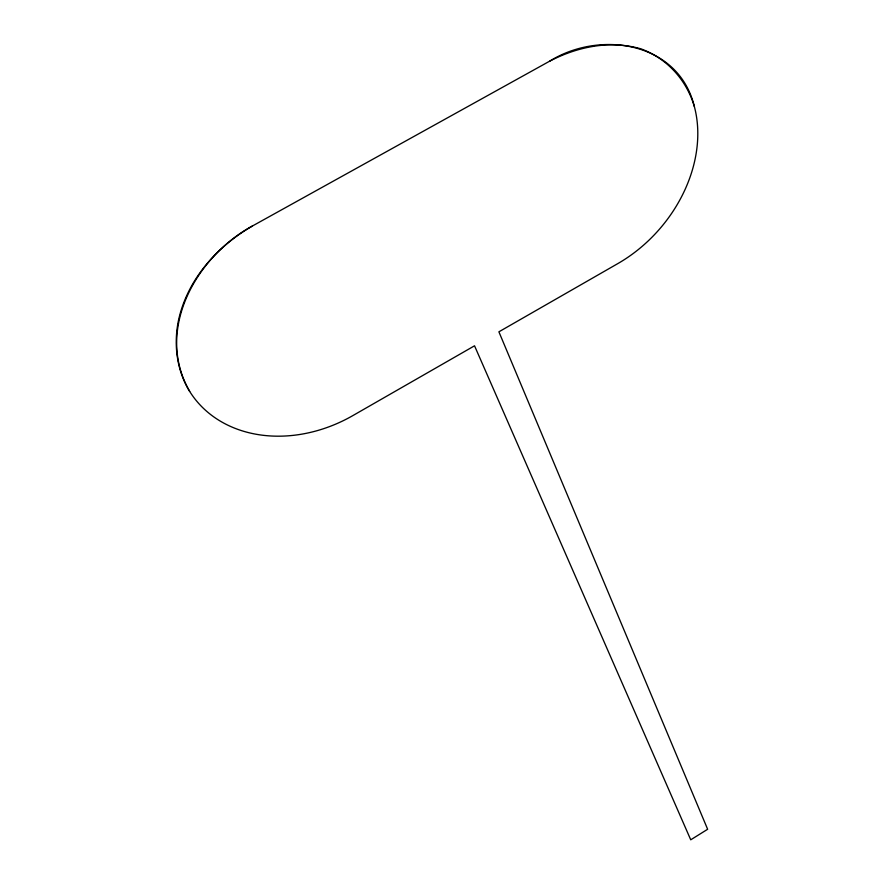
<?xml version="1.0" encoding="UTF-8"?>
<svg xmlns="http://www.w3.org/2000/svg" width="884" height="884" viewBox="0 0 884 884"><rect width="100%" height="100%" fill="white"/><g stroke="black" fill="none" stroke-linecap="round" stroke-linejoin="round"><path stroke-width="1.33" d="M252.117 226.171C216.945 246.559 187.607 279.355 178.623 319.743C173.441 343.964 176.579 370.153 189.684 391.424A131.904 107.185 -32.2 0 0 352.926 415.557L474.531 345.799L690.736 839.8L707.642 829.269L498.896 331.82L617.761 263.631A130.589 101.329 -48.7 0 0 694.338 106.5C678.801 41.99 600.225 29.625 549.76 61.118L252.117 226.171C195.85 256.935 154.446 330.506 189.684 391.424M549.76 61.118C577.782 46.631 610.126 39.946 640.977 48.863C667.044 58.421 686.525 79.947 694.338 106.5"/></g></svg>
